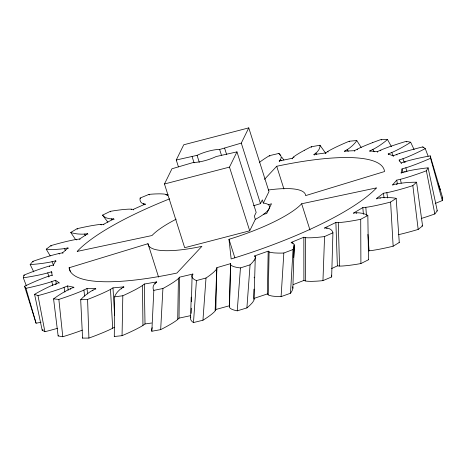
<?xml version="1.0" encoding="UTF-8"?>
<svg xmlns="http://www.w3.org/2000/svg" width="466" height="466" viewBox="0 0 466 466"><rect width="100%" height="100%" fill="white"/><g stroke="black" fill="none" stroke-linecap="round" stroke-linejoin="round"><path stroke-width="0.7" d="M26.381 285.85L23.3 277.783A83.816 19.706 -17.6 0 0 31.111 276.542L35.457 275.738A64.518 15.168 -17.6 0 0 38.48 275.121L42.581 274.212A48.621 11.434 -17.6 0 0 43.542 273.985L44.701 273.705A23.667 5.563 -17.6 0 0 46.658 273.198L51.551 271.76L52.233 275.715M155.131 283.905L155.137 283.264L156.675 281.901L156.675 282.536M322.955 280.625A83.816 19.706 -17.6 0 1 316.152 281.184L312.785 281.324A64.518 15.168 -17.6 0 1 310.63 281.353L307.997 281.272A48.621 11.434 -17.6 0 1 307.426 281.231L306.774 281.173A23.667 5.563 -17.6 0 1 305.778 281.027L305.323 280.922L305.527 237.613L303.838 237.229L291.244 242.407L291.244 243.077M151.642 323.014L145.019 323.957L142.328 325.816A23.667 5.563 -17.6 0 1 141.035 326.584L140.214 327.05A48.621 11.434 -17.6 0 1 139.503 327.435L136.288 329.124A64.518 15.168 -17.6 0 1 133.73 330.388L129.804 332.246A83.816 19.706 -17.6 0 1 122.057 335.671L114.287 336.516L114.636 296.865A83.816 19.706 -17.6 0 1 115.836 294.244L116.861 292.747A64.518 15.168 -17.6 0 1 117.741 291.687L119.185 290.219A48.621 11.434 -17.6 0 1 119.564 289.869L120.053 289.444A23.667 5.563 -17.6 0 1 120.962 288.722L123.781 286.852L123.81 287.481M152.155 327.65L151.788 328.979A83.816 19.706 -17.6 0 0 151.84 331.25L160.671 329.631A83.816 19.706 -17.6 0 0 167.3 326.13L170.562 324.272A64.518 15.168 -17.6 0 0 172.641 323.02L175.175 321.377A48.621 11.434 -17.6 0 0 175.717 321.004L176.34 320.556A23.667 5.563 -17.6 0 0 177.284 319.827L179.026 318.132L179.462 277.2L192.842 274.037L192.831 274.684M292.648 243.578L292.66 242.908L291.244 242.407M177.709 319.455L178.42 278.464L179.462 277.2M190.833 317.014A23.667 5.563 -17.6 0 0 190.652 317.468L190.577 317.8A48.621 11.434 -17.6 0 0 190.536 318.062L190.6 319.146A64.518 15.168 -17.6 0 0 190.862 319.897L191.514 320.905A83.816 19.706 -17.6 0 0 193.477 322.554L202.943 320.229A83.816 19.706 -17.6 0 0 208.145 316.828L210.591 315.051A64.518 15.168 -17.6 0 0 212.094 313.868L213.824 312.348A48.621 11.434 -17.6 0 0 214.179 312.004L214.57 311.597A23.667 5.563 -17.6 0 0 215.117 310.944L216.847 267.665L230.606 263.628L229.348 307.047A23.667 5.563 -17.6 0 0 229.534 307.496L229.709 307.746A48.621 11.434 -17.6 0 0 229.884 307.944L230.862 308.725A64.518 15.168 -17.6 0 0 231.812 309.238L233.46 309.89A83.816 19.706 -17.6 0 0 237.241 310.834L246.898 307.915A83.816 19.706 -17.6 0 0 250.428 304.764L251.949 303.156A64.518 15.168 -17.6 0 0 252.799 302.102L253.65 300.768A48.621 11.434 -17.6 0 0 253.795 300.477L253.941 300.127A23.667 5.563 -17.6 0 0 254.063 299.586L253.749 298.485L267.379 293.924L268.189 251.162L254.698 255.886L254.681 256.545M122.057 335.671L122.82 295.747A83.816 19.706 -17.6 0 0 130.212 292.275L133.928 290.411A64.518 15.168 -17.6 0 0 136.34 289.141L139.328 287.464A48.621 11.434 -17.6 0 0 139.981 287.073L140.744 286.613A23.667 5.563 -17.6 0 0 141.92 285.856L144.291 284.044L156.675 281.901M191.177 313.356L191.287 308.207M191.439 301.758L192.097 275.231L192.842 274.037M215.327 310.618L215.834 309.488L216.847 267.665M253.743 297.762L253.941 289.118M254.209 277.835L254.22 277.171M229.569 304.415L230.606 263.628M292.66 242.908L292.974 243.071A23.667 5.563 -17.6 0 1 293.423 243.433L293.627 243.671A48.621 11.434 -17.6 0 1 293.766 243.881L294.163 244.866A64.518 15.168 -17.6 0 1 294.238 245.669L294.081 246.933A83.816 19.706 -17.6 0 1 293.044 249.514L290.481 293.26L281.091 296.632A83.816 19.706 -17.6 0 1 275.668 296.434L273.099 296.178A64.518 15.168 -17.6 0 1 271.509 295.927L269.657 295.485A48.621 11.434 -17.6 0 1 269.278 295.362L268.853 295.205A23.667 5.563 -17.6 0 1 268.247 294.902L269.092 251.856L268.189 251.162M254.052 299.335L255.31 256.679L254.698 255.886M332.922 232.808L324.563 236.542L322.961 280.625L331.658 276.955L332.922 232.808A83.816 19.706 -17.6 0 0 332.037 230.798L331.175 229.855A64.518 15.168 -17.6 0 0 330.406 229.278L329.107 228.614A48.621 11.434 -17.6 0 0 328.757 228.48L328.309 228.334A23.667 5.563 -17.6 0 0 327.458 228.124L324.785 227.868L324.796 228.538M190.577 317.8L191.2 297.139M290.487 293.26A83.816 19.706 -17.6 0 0 292.176 290.51L292.695 289.141A64.518 15.168 -17.6 0 0 292.864 288.268L294.163 244.866L293.673 257.64L294.116 246.77M151.846 331.25L153.827 290.37A83.816 19.706 -17.6 0 1 153.104 288.308L153.11 287.085A64.518 15.168 -17.6 0 1 153.302 286.2L153.844 284.947A48.621 11.434 -17.6 0 1 154.025 284.644L154.269 284.272A23.667 5.563 -17.6 0 1 154.782 283.625L155.137 283.264M160.671 329.631L162.919 288.495L153.827 290.37M281.091 296.632L283.841 253.009L293.044 249.52M425.26 148.59A83.816 19.706 -17.6 0 1 418.334 152.085L414.408 153.937A64.518 15.168 -17.6 0 1 411.635 155.19L407.82 156.826A48.621 11.434 -17.6 0 1 406.911 157.199L405.816 157.642A23.667 5.563 -17.6 0 1 403.952 158.364L399.152 160.042L401.133 162.954L406.014 161.387A23.667 5.563 -17.6 0 1 407.983 160.822L409.165 160.502A48.621 11.434 -17.6 0 1 410.144 160.24L414.356 159.18A64.518 15.168 -17.6 0 1 417.484 158.452L422.004 157.467A83.816 19.706 -17.6 0 1 430.229 155.883L442.7 197.957L442.327 200.549A83.816 19.706 -17.6 0 1 435.209 203.426M193.483 322.554L196.431 280.567A83.816 19.706 -17.6 0 1 193.821 279.157L192.808 278.272A64.518 15.168 -17.6 0 1 192.301 277.602L191.922 276.618A48.621 11.434 -17.6 0 1 191.887 276.373L191.875 276.07A23.667 5.563 -17.6 0 1 191.969 275.54L192.097 275.231M202.943 320.229L206.007 278.027A83.816 19.706 -17.6 0 0 210.649 274.695L212.787 272.965A64.518 15.168 -17.6 0 0 214.069 271.824L215.502 270.362A48.621 11.434 -17.6 0 0 215.781 270.03L216.09 269.645A23.667 5.563 -17.6 0 0 216.492 269.028L216.614 268.76M246.898 307.915L250.067 264.828A83.816 19.706 -17.6 0 0 252.974 261.799L254.151 260.267M237.246 310.828L240.456 267.915L250.067 264.828M292.858 288.268L292.794 287.184A48.621 11.434 -17.6 0 0 292.724 286.951L292.654 286.771M430.229 155.883L430.578 158.259A83.816 19.706 -17.6 0 1 422.621 161.65L418.218 163.415A64.518 15.168 -17.6 0 1 415.154 164.585L411.012 166.094A48.621 11.434 -17.6 0 1 410.039 166.432L408.874 166.834A23.667 5.563 -17.6 0 1 406.911 167.48L402.018 168.913L401.185 173.381M23.3 277.783L23.993 275.097L24.215 275.645M229.33 306.785L229.522 305.801M53.514 265.585L53.287 265.032L55.757 260.814L55.996 261.362M164.469 183.994L171.954 168.774L193.606 162.401A17.19 4.043 -17.6 0 0 216.166 156.535L236.973 151.881L256.172 212.403L254.325 216.16L255.339 219.346L249.7 230.81L184.682 247.708L164.469 183.994L229.488 167.102L236.973 151.881M178.449 166.88L176.265 160.001L183.75 144.78L248.768 127.882L268.981 191.596L263.342 203.06A44.701 10.508 -17.6 0 1 255.339 219.346M253.539 205.751L260.488 203.63L241.289 143.103L248.768 127.882M260.488 203.63L262.335 199.873L263.342 203.06M401.028 172.74L405.822 171.471A23.667 5.563 -17.6 0 1 407.791 171.016L408.921 170.772A48.621 11.434 -17.6 0 1 409.853 170.579L413.796 169.828A64.518 15.168 -17.6 0 1 416.686 169.339L420.798 168.721A83.816 19.706 -17.6 0 1 428.108 167.842L426.373 170.801A83.816 19.706 -17.6 0 1 417.752 173.923L413.074 175.513A64.518 15.168 -17.6 0 1 409.864 176.556L405.589 177.866A48.621 11.434 -17.6 0 1 404.605 178.158L403.416 178.501A23.667 5.563 -17.6 0 1 401.453 179.031L396.688 180.161L392.774 184.722L392.89 185.369M428.108 167.842L437.271 210.824L434.83 213.958A83.816 19.706 -17.6 0 1 426.075 216.952L421.351 218.461M279.594 161.539L279.21 160.991L280.602 159.366A23.667 5.563 -17.6 0 0 280.905 158.772L281.021 158.434A48.621 11.434 -17.6 0 0 281.097 158.16L281.173 157.036A64.518 15.168 -17.6 0 0 281.021 156.256L280.515 155.19A83.816 19.706 -17.6 0 0 278.843 153.442L269.447 155.667A83.816 19.706 -17.6 0 0 264.012 159.092L261.432 160.887A64.518 15.168 -17.6 0 0 259.836 162.086L259.381 162.448M33.762 271.882L30.168 264.531L32.917 261.333A83.816 19.706 -17.6 0 1 41.719 258.397L46.454 256.923A64.518 15.168 -17.6 0 1 49.681 255.968L53.945 254.774A48.621 11.434 -17.6 0 1 54.924 254.518L56.101 254.215A23.667 5.563 -17.6 0 1 58.029 253.743L62.642 252.793L67.96 247.941L68.24 248.483M264.49 179.352L276.717 166.269A165.046 38.806 -17.6 0 1 384.526 171.546L305.679 195.598A82.523 19.403 -17.6 0 0 268.352 190.017M178.42 278.464L178.111 278.779A23.667 5.563 -17.6 0 1 177.255 279.53L176.713 279.961A48.621 11.434 -17.6 0 1 176.235 280.328L173.969 281.936A64.518 15.168 -17.6 0 1 172.076 283.171L169.088 285.011A83.816 19.706 -17.6 0 1 162.919 288.495M398.564 234.654L401.436 233.984A64.518 15.168 -17.6 0 0 404.605 233.198L409.305 231.957A83.816 19.706 -17.6 0 0 418.177 229.418L422.569 225.899L416.569 182.223L412.841 185.631A83.816 19.706 -17.6 0 1 403.958 188.34L399.222 189.679A64.518 15.168 -17.6 0 1 396.018 190.542L391.813 191.596A48.621 11.434 -17.6 0 1 390.852 191.823L389.704 192.085A23.667 5.563 -17.6 0 1 387.828 192.487L383.425 193.25L376.761 198.335L376.843 198.994M279.21 160.991L292.17 158.318L294.063 156.593A23.667 5.563 -17.6 0 1 295.06 155.854L295.718 155.405A48.621 11.434 -17.6 0 1 296.289 155.027L298.933 153.372A64.518 15.168 -17.6 0 1 301.088 152.114L304.461 150.25M314.305 155.108L313.944 154.543L316.309 152.737A23.667 5.563 -17.6 0 0 317.026 152.05L317.398 151.648A48.621 11.434 -17.6 0 0 317.678 151.322L318.674 149.953A64.518 15.168 -17.6 0 0 319.216 148.974L319.74 147.606A83.816 19.706 -17.6 0 0 319.979 145.246M315.855 153.116L316.595 154.24M50.194 255.892L46.233 249.182L50.905 245.617A83.816 19.706 -17.6 0 1 59.764 243.165L64.442 241.97A64.518 15.168 -17.6 0 1 67.587 241.213L71.682 240.305A48.621 11.434 -17.6 0 1 72.614 240.112L73.721 239.897A23.667 5.563 -17.6 0 1 75.521 239.571L79.669 239L87.591 233.746L87.911 234.276M368.35 250.836L369.864 250.725A23.667 5.563 -17.6 0 0 371.484 250.539L372.491 250.399A48.621 11.434 -17.6 0 0 373.342 250.271L377.151 249.636A64.518 15.168 -17.6 0 0 380.116 249.083L384.572 248.168A83.816 19.706 -17.6 0 0 393.147 246.211L399.28 242.466L396.164 198.359L390.607 202.046A83.816 19.706 -17.6 0 1 381.881 204.213L377.314 205.25A64.518 15.168 -17.6 0 1 374.262 205.89L370.319 206.636A48.621 11.434 -17.6 0 1 369.433 206.793L368.379 206.962A23.667 5.563 -17.6 0 1 366.678 207.213L362.833 207.58L353.741 212.945L353.781 213.609M313.944 154.543L325.606 152.947L328.425 151.077A23.667 5.563 -17.6 0 1 329.765 150.302L330.621 149.836A48.621 11.434 -17.6 0 1 331.349 149.446L334.658 147.763A64.518 15.168 -17.6 0 1 337.279 146.499L341.293 144.652A83.816 19.706 -17.6 0 1 349.174 141.25L356.758 140.528L361.214 147.466M344.939 151.718L344.601 151.141L347.834 149.231A23.667 5.563 -17.6 0 0 348.935 148.479L349.535 148.037A48.621 11.434 -17.6 0 0 350.013 147.675L351.882 146.126A64.518 15.168 -17.6 0 0 353.094 144.996L354.62 143.388A83.816 19.706 -17.6 0 0 356.764 140.528M75.603 239.588L70.745 232.452L77.123 228.69A83.816 19.706 -17.6 0 1 85.616 226.831L90.02 225.969A64.518 15.168 -17.6 0 1 92.938 225.451L96.678 224.874A48.621 11.434 -17.6 0 1 97.516 224.758L98.507 224.629A23.667 5.563 -17.6 0 1 100.085 224.466L103.58 224.309L113.733 218.892L114.088 219.422M114.386 327.266L111.945 328.594A23.667 5.563 -17.6 0 1 110.314 329.398L109.324 329.864A48.621 11.434 -17.6 0 1 108.485 330.248L104.739 331.891A64.518 15.168 -17.6 0 1 101.815 333.114L97.411 334.879A83.816 19.706 -17.6 0 1 88.913 338.077L82.552 338.106L80.694 299.749L87.585 299.44A83.816 19.706 -17.6 0 0 95.862 296.143L100.126 294.337A64.518 15.168 -17.6 0 0 102.939 293.091L106.516 291.425A48.621 11.434 -17.6 0 0 107.314 291.034L108.252 290.568A23.667 5.563 -17.6 0 0 109.743 289.794L112.982 287.883L123.781 286.852M95.769 289.275L95.711 288.664L92.099 290.592A23.667 5.563 -17.6 0 0 90.835 291.361L90.124 291.815A48.621 11.434 -17.6 0 0 89.554 292.194L87.282 293.801A64.518 15.168 -17.6 0 0 85.756 294.99L83.752 296.691A83.816 19.706 -17.6 0 0 80.688 299.755M331.606 268.562L337.378 265.876L340.145 266.069A23.667 5.563 -17.6 0 0 341.526 266.045L342.376 266.004A48.621 11.434 -17.6 0 0 343.104 265.958L346.407 265.678A64.518 15.168 -17.6 0 0 349.022 265.381L353.03 264.839A83.816 19.706 -17.6 0 0 360.905 263.552L368.501 259.754L367.837 215.484L360.713 219.288A83.816 19.706 -17.6 0 1 352.552 220.814L348.364 221.49A64.518 15.168 -17.6 0 1 345.615 221.88L342.12 222.282A48.621 11.434 -17.6 0 1 341.345 222.358L340.43 222.433A23.667 5.563 -17.6 0 1 338.986 222.521L335.881 222.468L324.785 227.868M344.601 151.141L354.422 150.693L358.039 148.77A23.667 5.563 -17.6 0 1 359.659 147.996L360.672 147.536A48.621 11.434 -17.6 0 1 361.523 147.151L365.338 145.514A64.518 15.168 -17.6 0 1 368.303 144.309L372.765 142.561M67.972 289.922L67.075 290.388A48.621 11.434 -17.6 0 0 66.341 290.778L63.347 292.456A64.518 15.168 -17.6 0 0 61.244 293.708L58.367 295.537A83.816 19.706 -17.6 0 0 53.578 298.892L58.133 335.945L62.782 336.732A83.816 19.706 -17.6 0 0 71.642 333.912L76.319 332.322A64.518 15.168 -17.6 0 0 79.465 331.204L82.319 330.149M370.062 151.532L369.754 150.943L373.703 149.021A23.667 5.563 -17.6 0 0 375.13 148.246L375.934 147.78A48.621 11.434 -17.6 0 0 376.592 147.396L379.242 145.742A64.518 15.168 -17.6 0 0 381.066 144.512L383.518 142.736A83.816 19.706 -17.6 0 0 387.467 139.509L391.463 146.674M107.902 222.235L102.555 215.129L110.337 211.337L110.727 211.855M53.584 298.892L58.856 299.399A83.816 19.706 -17.6 0 0 67.64 296.434L72.247 294.774A64.518 15.168 -17.6 0 0 75.335 293.609L79.331 292.031A48.621 11.434 -17.6 0 0 80.234 291.658L81.305 291.209A23.667 5.563 -17.6 0 0 83.041 290.446L86.991 288.524L95.711 288.664M110.343 211.337A83.816 19.706 -17.6 0 1 118.073 210.16L121.993 209.677A64.518 15.168 -17.6 0 1 124.55 209.42L127.76 209.193A48.621 11.434 -17.6 0 1 128.465 209.164L129.286 209.135A23.667 5.563 -17.6 0 1 130.579 209.135L133.253 209.397L145.165 204.073L145.543 204.597M73.867 287.842L73.774 287.248L69.533 289.141A23.667 5.563 -17.6 0 0 67.972 289.922M369.754 150.943L377.274 151.666L381.514 149.772A23.667 5.563 -17.6 0 1 383.343 149.038L384.462 148.602A48.621 11.434 -17.6 0 1 385.405 148.246L389.541 146.732A64.518 15.168 -17.6 0 1 392.71 145.637L397.416 144.076A83.816 19.706 -17.6 0 1 406.288 141.326L410.657 142.241L414.123 149.633M388.493 154.561L388.225 153.955L392.704 152.114A23.667 5.563 -17.6 0 0 394.387 151.345L395.366 150.879A48.621 11.434 -17.6 0 0 396.164 150.495L399.473 148.811A64.518 15.168 -17.6 0 0 401.826 147.541L405.1 145.683A83.816 19.706 -17.6 0 0 410.663 142.241M57.504 328.32L53.689 329.398A83.816 19.706 -17.6 0 1 44.887 331.705L42.167 330.132L34.577 294.326L37.991 295.63A83.816 19.706 -17.6 0 0 46.856 293.131L51.598 291.693A64.518 15.168 -17.6 0 0 54.807 290.673L59.042 289.252A48.621 11.434 -17.6 0 0 60.009 288.914L61.168 288.501A23.667 5.563 -17.6 0 0 63.061 287.79L67.541 285.949L73.774 287.248M167.684 195.493L165.564 194.299A23.667 5.563 -17.6 0 0 164.632 194.13L164.009 194.054A48.621 11.434 -17.6 0 0 163.473 194.002L160.945 193.868A64.518 15.168 -17.6 0 0 158.871 193.85L155.621 193.932A83.816 19.706 -17.6 0 0 149.004 194.374L140.173 198.015L140.581 198.528M305.323 280.922L303.896 280.427L293.388 284.54M167.3 194.963L168.11 194.648M59.124 283.252L58.99 282.676L54.324 284.446A23.667 5.563 -17.6 0 0 52.536 285.192L51.493 285.652A48.621 11.434 -17.6 0 0 50.637 286.031L47.054 287.703A64.518 15.168 -17.6 0 0 44.474 288.967L40.851 290.836A83.816 19.706 -17.6 0 0 34.571 294.326M388.225 153.955L393.094 155.819L397.76 154.048A23.667 5.563 -17.6 0 1 399.706 153.378M52.052 275.15L47.177 276.717A23.667 5.563 -17.6 0 0 45.254 277.404L44.113 277.829A48.621 11.434 -17.6 0 0 43.169 278.185L39.167 279.769A64.518 15.168 -17.6 0 0 36.232 280.986L32.038 282.804A83.816 19.706 -17.6 0 0 24.552 286.27L25.945 288.308A83.816 19.706 -17.6 0 0 34.49 286.398L39.138 285.25A64.518 15.168 -17.6 0 0 42.33 284.411L46.6 283.217A48.621 11.434 -17.6 0 0 47.584 282.926L48.773 282.571A23.667 5.563 -17.6 0 0 50.742 281.953L55.541 280.27L58.99 282.676M399.706 153.378L400.882 152.994A48.621 11.434 -17.6 0 1 401.867 152.673L406.142 151.363A64.518 15.168 -17.6 0 1 409.364 150.425L414.088 149.126A83.816 19.706 -17.6 0 1 422.843 146.901L425.26 148.59L428.132 156.203M69.137 267.758L147.984 243.706A82.523 19.403 -17.6 0 0 201.889 246.345L176.946 273.035A165.046 38.806 -17.6 0 1 69.137 267.758L70.436 271.853M176.265 160.001L197.077 155.341A17.19 4.043 -17.6 0 1 219.637 149.481L241.289 143.103M268.393 204.714L271.503 203.764L266.686 213.568L263.727 214.197M229.534 305.731L215.834 309.488M53.287 265.032L48.429 266.319A23.667 5.563 -17.6 0 0 46.46 266.913L45.272 267.286A48.621 11.434 -17.6 0 0 44.287 267.601L40.059 269.022A64.518 15.168 -17.6 0 0 36.901 270.134L32.329 271.824A83.816 19.706 -17.6 0 0 23.993 275.097M206.007 278.027L196.431 280.567M30.168 264.531A83.816 19.706 -17.6 0 0 36.89 264.024L40.723 263.599A64.518 15.168 -17.6 0 0 43.437 263.243L47.183 262.655A48.621 11.434 -17.6 0 0 48.068 262.504L49.151 262.306A23.667 5.563 -17.6 0 0 50.992 261.939L55.757 260.814M190.477 315.68L179.026 318.132M301.659 203.77L376.493 187.885A165.046 38.806 -17.6 0 1 231.142 258.95L228.987 239.303A82.523 19.403 -17.6 0 0 301.659 203.77L309.995 230.053M392.774 184.722L397.387 183.773A23.667 5.563 -17.6 0 1 399.141 183.482L400.166 183.33A48.621 11.434 -17.6 0 1 400.999 183.214L404.5 182.806A64.518 15.168 -17.6 0 1 407.01 182.579L410.517 182.357A83.816 19.706 -17.6 0 1 416.575 182.223M304.467 150.25A83.816 19.706 -17.6 0 1 311.282 146.755L319.973 145.246L325.583 153.093M46.233 249.188A83.816 19.706 -17.6 0 0 51.551 249.432L54.691 249.409A64.518 15.168 -17.6 0 0 56.968 249.322L60.178 249.089A48.621 11.434 -17.6 0 0 60.959 249.013L61.908 248.914A23.667 5.563 -17.6 0 0 63.551 248.704L67.96 247.941M64.419 248.57L65.607 250.702M122.82 295.747L114.636 296.865M376.761 198.335L380.914 197.77A23.667 5.563 -17.6 0 1 382.429 197.642L383.302 197.59A48.621 11.434 -17.6 0 1 384.007 197.555L386.897 197.508A64.518 15.168 -17.6 0 1 388.912 197.555L391.65 197.735A83.816 19.706 -17.6 0 1 396.17 198.359M70.739 232.458A83.816 19.706 -17.6 0 0 74.409 233.449L76.709 233.827A64.518 15.168 -17.6 0 0 78.439 234.014L80.973 234.148A48.621 11.434 -17.6 0 0 81.597 234.153L82.371 234.153A23.667 5.563 -17.6 0 0 83.746 234.113L87.591 233.746M353.741 212.945L357.236 212.787A23.667 5.563 -17.6 0 1 358.447 212.828L359.123 212.875A48.621 11.434 -17.6 0 1 359.665 212.927L361.808 213.242A64.518 15.168 -17.6 0 1 363.23 213.562L365.076 214.133A83.816 19.706 -17.6 0 1 367.843 215.484M338.275 222.532L339.539 266.051M372.765 142.561A83.816 19.706 -17.6 0 1 381.345 139.416L387.462 139.515M102.549 215.129A83.816 19.706 -17.6 0 0 104.39 216.818L105.747 217.581A64.518 15.168 -17.6 0 0 106.854 218.036L108.584 218.525A48.621 11.434 -17.6 0 0 109.032 218.618L109.597 218.717A23.667 5.563 -17.6 0 0 110.634 218.839L113.733 218.892M305.556 237.619L306.057 237.689A23.667 5.563 -17.6 0 0 307.176 237.776L307.898 237.8A48.621 11.434 -17.6 0 0 308.527 237.811L311.41 237.765A64.518 15.168 -17.6 0 0 313.735 237.643L317.346 237.363A83.816 19.706 -17.6 0 0 324.563 236.547M140.167 198.015A83.816 19.706 -17.6 0 0 140.097 200.322L140.447 201.434A64.518 15.168 -17.6 0 0 140.872 202.127L141.722 202.955A48.621 11.434 -17.6 0 0 141.973 203.129L142.241 203.293A23.667 5.563 -17.6 0 0 142.951 203.607L145.165 204.073M143.347 203.724L144.134 204.784M269.115 251.867L269.418 252.019A23.667 5.563 -17.6 0 0 270.158 252.269L270.664 252.391A48.621 11.434 -17.6 0 0 271.113 252.485L273.251 252.805A64.518 15.168 -17.6 0 0 275.045 252.956L277.905 253.079A83.816 19.706 -17.6 0 0 283.841 253.015M439.723 189.08L440.021 189.446M149.004 194.38L149.417 194.893M267.379 293.924L268.002 294.71M269.447 155.667L269.872 156.203M278.837 153.442L280.515 155.609M281.779 157.24L283.881 159.966M440.12 189.569L440.306 189.819L439.147 186.517M165.995 194.421L166.385 194.945M311.288 146.755L311.69 147.303M280.357 159.704L281.138 160.805M131.196 209.17L131.569 209.694M133.253 209.397L133.62 209.921M293.603 156.972L293.982 157.525M77.123 228.69L77.478 229.208M292.17 158.318L292.549 158.871M111.962 219.929L111.252 218.874M349.18 141.25L349.552 141.815M100.877 224.408L101.221 224.938M103.58 224.309L103.918 224.839M327.773 151.485L328.134 152.05M325.606 152.947L325.961 153.518M85.505 235.639L84.538 234.054M50.905 245.617L51.225 246.141M347.187 149.638L348.213 151.374M381.345 139.416L381.689 139.998M76.441 239.425L76.75 239.961M79.669 239L79.977 239.536M357.224 149.184L357.55 149.767M354.422 150.693L354.748 151.275M372.893 149.435L374.122 151.811M32.917 261.333L33.185 261.869M59.036 253.516L59.31 254.063M406.288 141.326L406.585 141.926M255.31 256.679L255.403 256.923A23.667 5.563 -17.6 0 1 255.426 257.424L255.374 257.745A48.621 11.434 -17.6 0 1 255.304 258.018L254.768 259.271A64.518 15.168 -17.6 0 1 254.151 260.267M62.642 252.793L62.91 253.335M380.576 150.174L380.868 150.774M377.274 151.666L377.565 152.266M53.444 264.968L52.006 261.717M391.766 152.516L393.1 155.574M396.741 154.421L396.991 155.032M49.483 266.028L49.711 266.581M393.094 155.819L393.339 156.43M422.843 146.906L423.087 147.524M41.031 322.245A83.816 19.706 -17.6 0 1 36.068 323.223L24.552 286.27M402.933 158.731L404.267 162.5M399.152 160.042L399.595 161.288M438.226 183.913L438.459 184.559M49.07 276.775L47.707 272.901M438.687 185.212L438.92 185.864M51.551 271.76L51.942 272.884M404.96 161.708L405.164 162.337M401.133 162.954L401.343 163.578M230.693 264.624L230.786 264.834A23.667 5.563 -17.6 0 0 231.119 265.236L231.381 265.451A48.621 11.434 -17.6 0 0 231.631 265.626L232.918 266.29A64.518 15.168 -17.6 0 0 234.095 266.715L236.076 267.234A83.816 19.706 -17.6 0 0 240.45 267.921M276.717 166.269L283.916 188.963M224.612 148.188L226.575 154.374M229.488 167.102L249.7 230.81M219.637 149.481L221.437 155.155M228.987 239.303L234.858 257.82M197.077 155.341L199.273 162.279M192.103 156.634L194.066 162.826M147.984 243.706L158.591 277.154M48.219 276.367L48.4 276.932M36.074 323.218L25.945 288.308M430.578 158.259L442.327 200.549M405.857 167.801L406.923 171.651M402.018 168.913L403.084 172.758M56.596 284.248L55.541 280.27M52.833 285.576L51.784 281.604M404.849 171.709L405.006 172.35M55.308 284.056L55.442 284.639M426.373 170.801L434.83 213.958M396.688 180.161L397.492 184.076M400.416 179.294L401.214 183.214M44.887 331.705L37.991 295.63M67.541 285.949L68.298 290.033M64.896 292.06L64.046 287.406M396.415 183.954L396.531 184.606M70.413 288.734L70.506 289.328M384.071 197.887L383.425 193.25M387.584 197.992L386.862 192.674M412.841 185.631L418.177 229.418M86.991 288.524L87.608 293.906M380.052 197.869L380.128 198.528M83.927 290.038L84.579 296.009M62.782 336.732L58.856 299.399M92.833 290.178L92.891 290.79M363.393 214.284L362.833 207.58M366.457 215.391L365.816 207.312M367.907 234.421L369.049 250.801M114.63 315.261L112.982 287.883M390.607 202.046L393.147 246.211M112.69 328.21L110.483 289.38M356.525 212.799L356.566 213.463M88.913 338.077L87.585 299.44M335.881 222.468L337.378 265.876M121.521 288.326L121.544 288.955M145.019 323.957L144.291 284.044M326.934 228.049L326.946 228.719M142.957 325.408L142.48 285.46M360.713 219.288L360.905 263.552M303.838 237.229L303.896 280.427M176.177 219.183A82.523 19.403 -17.6 0 0 151.998 235.534L77.17 251.413A165.046 38.806 -17.6 0 1 169.641 198.854M442.187 198.033A83.816 19.706 -17.6 0 1 442.7 197.951M436.834 210.853A83.816 19.706 -17.6 0 1 437.277 210.824M421.881 225.859A83.816 19.706 -17.6 0 1 422.575 225.894M399.053 242.396A83.816 19.706 -17.6 0 1 399.286 242.466M368.39 259.638A83.816 19.706 -17.6 0 1 368.501 259.754M331.565 275.15A83.816 19.706 -17.6 0 1 331.664 276.95M114.281 336.516A83.816 19.706 -17.6 0 1 114.473 336.161M82.546 338.106A83.816 19.706 -17.6 0 1 82.762 337.897M58.128 335.945A83.816 19.706 -17.6 0 1 58.46 335.718M42.161 330.132A83.816 19.706 -17.6 0 1 43.023 329.666"/></g></svg>
